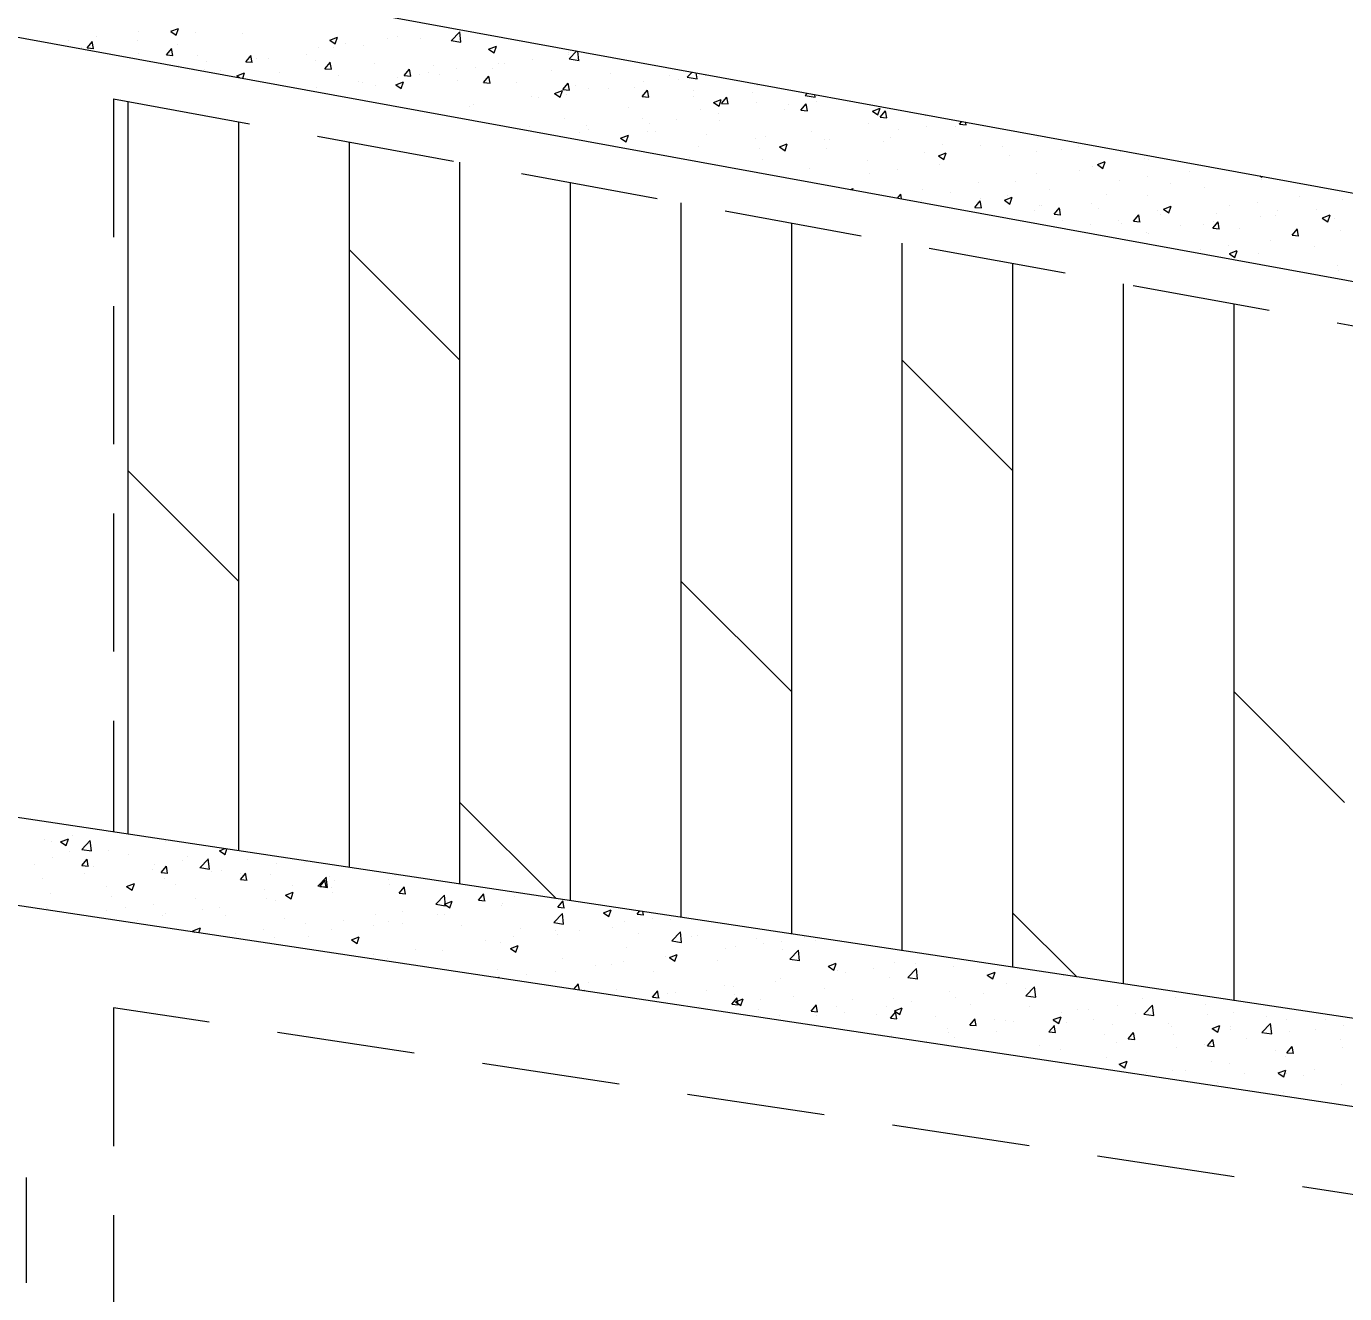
# Model space of a CAD drawing. Header units: millimetres. Extents: x 115500 to 206800, y -6300 to 53700.
# Drawn here: x 151150 to 154178, y 41797 to 44709 of the extents above; entities that cross this region are included whole.
import ezdxf

# ---------------------------------------------------------------- set-up
doc = ezdxf.new("R2010")
doc.units = ezdxf.units.MM
doc.linetypes.add('HIDDEN2', pattern=[4.7625, 3.175, -1.5875])
doc.linetypes.add('PD_5F_Col$0$HIDDEN2', pattern=[4.7625, 3.175, -1.5875])
doc.layers.get('Defpoints').update_dxf_attribs({"color": 151, "lineweight": 9})
for name, color, linetype, lineweight in [('HT_Dim Grid$0$NDC_S_DIM', 1, 'Continuous', 15), ('NDC_S_BEAM', 3, 'HIDDEN2', 20), ('NDC_S_HATCH MATERIAL', 8, 'Continuous', 13), ('NDC_S_SLAB', 2, 'Continuous', 20), ('PD_5F_Col$0$NDC_S_HIDDEN', 8, 'PD_5F_Col$0$HIDDEN2', 13)]:
    doc.layers.add(name, color=color, linetype=linetype, lineweight=lineweight)
doc.styles.add('HT_Dim Grid$0$NDC_DIM', font='', dxfattribs={"width": 0.75})
doc.styles.get('HT_Dim Grid$0$NDC_DIM').set_extended_font_data('Dotum')
doc.dimstyles.new('HT_Dim Grid$0$NDC_dim_150', dxfattribs={"dimscale": 150, "dimtxt": 2.5, "dimasz": 1.5, "dimexe": 1.5, "dimexo": 2.5, "dimgap": 1, "dimtad": 1, "dimdec": 0, "dimzin": 0, "dimdsep": 46, "dimtxsty": 'HT_Dim Grid$0$NDC_DIM', "dimblk": 'HT_Dim Grid$0$DIMMARK', "dimcen": 0.09, "dimdle": 1.2, "dimclrd": 1, "dimclre": 1, "dimclrt": 3, "dimadec": 0, "dimazin": 0, "dimtfac": 1, "dimtdec": 0, "dimtix": 1, "dimtofl": 0, "dimtmove": 0, "dimatfit": 3, "dimfxl": 8, "dimfxlon": 1, "dimtolj": 1, "dimtzin": 0, "dimarcsym": 0})

# ---------------------------------------------------------------- blocks, each defined once
blk = doc.blocks.new('HT_Dim Grid$0$DIMMARK')
at = {"layer": 'HT_Dim Grid$0$NDC_S_DIM', "color": 1}
blk.add_line((-1.5, 0), (1, 0), dxfattribs=at)
at = {"layer": 'HT_Dim Grid$0$NDC_S_DIM', "color": 2, "const_width": 0.1}
blk.add_lwpolyline([(-0.424, -0.424), (0.424, 0.424)], dxfattribs=at)
blk = doc.blocks.new('*D52')
at = {"layer": 'Defpoints', "color": 0, "ltscale": 200, "transparency": 16777216}
for p in [(191600, 51300), (130700, 38500), (191600, 38500)]:
    blk.add_point(p, dxfattribs=at)
at = {"layer": 'HT_Dim Grid$0$NDC_S_DIM', "color": 1, "lineweight": -2, "ltscale": 200, "transparency": 16777216}
for p, q in [((130700, 50100), (130700, 51525)), ((191600, 50100), (191600, 51525)), ((130925, 51300), (191375, 51300))]:
    blk.add_line(p, q, dxfattribs=at)
at = {"layer": 'HT_Dim Grid$0$NDC_S_DIM', "color": 1, "lineweight": -2, "ltscale": 200, "transparency": 16777216, "xscale": 225, "yscale": 225, "zscale": 225, "rotation": 180}
blk.add_blockref('HT_Dim Grid$0$DIMMARK', (130700, 51300), dxfattribs=at)
at = {"layer": 'HT_Dim Grid$0$NDC_S_DIM', "color": 1, "lineweight": -2, "ltscale": 200, "transparency": 16777216, "xscale": 225, "yscale": 225, "zscale": 225}
blk.add_blockref('HT_Dim Grid$0$DIMMARK', (191600, 51300), dxfattribs=at)
at = {"layer": 'HT_Dim Grid$0$NDC_S_DIM', "color": 3, "ltscale": 200, "transparency": 16777216, "insert": (161150, 51637.8), "char_height": 375, "attachment_point": 5, "style": 'HT_Dim Grid$0$NDC_DIM'}
blk.add_mtext('\\A1;60900', dxfattribs=at)
blk = doc.blocks.new('*D55')
at = {"layer": 'Defpoints', "color": 0, "ltscale": 200, "transparency": 16777216}
for p in [(161150, 50100), (150750, 38500), (161150, 38500)]:
    blk.add_point(p, dxfattribs=at)
at = {"layer": 'HT_Dim Grid$0$NDC_S_DIM', "color": 1, "lineweight": -2, "ltscale": 200, "transparency": 16777216}
for p, q in [((150750, 48900), (150750, 50325)), ((161150, 48900), (161150, 50325)), ((150975, 50100), (160925, 50100))]:
    blk.add_line(p, q, dxfattribs=at)
at = {"layer": 'HT_Dim Grid$0$NDC_S_DIM', "color": 1, "lineweight": -2, "ltscale": 200, "transparency": 16777216, "xscale": 225, "yscale": 225, "zscale": 225, "rotation": 180}
blk.add_blockref('HT_Dim Grid$0$DIMMARK', (150750, 50100), dxfattribs=at)
at = {"layer": 'HT_Dim Grid$0$NDC_S_DIM', "color": 1, "lineweight": -2, "ltscale": 200, "transparency": 16777216, "xscale": 225, "yscale": 225, "zscale": 225}
blk.add_blockref('HT_Dim Grid$0$DIMMARK', (161150, 50100), dxfattribs=at)
at = {"layer": 'HT_Dim Grid$0$NDC_S_DIM', "color": 3, "ltscale": 200, "transparency": 16777216, "insert": (155950, 50437.8), "char_height": 375, "attachment_point": 5, "style": 'HT_Dim Grid$0$NDC_DIM'}
blk.add_mtext('\\A1;10400', dxfattribs=at)

msp = doc.modelspace()

# ---------------------------------------------------------------- linework, layer by layer
at = {"layer": 'NDC_S_BEAM', "ltscale": 100}
for p, q in [((151350, 44542.6), (151350, 42858.4)), ((151350, 44542.6), (156750, 43554.2)), ((151350, 42453.9), (151350, 41550)), ((156750, 41640.5), (151350, 42453.9))]:
    msp.add_line(p, q, dxfattribs=at)
at = {"layer": 'NDC_S_HATCH MATERIAL', "linetype": 'Continuous', "ltscale": 100}
for p, q in [((151406.7, 44698), (151406.7, 44698)), ((151481.7, 44697.7), (151499.5, 44704.5)), ((151481.7, 44697.6), (151494.3, 44689.1)), ((151494.3, 44689.1), (151499.5, 44704.5)), ((151537.8, 44695.8), (151537.8, 44695.8)), ((152125.7, 44676.2), (152145.5, 44696.8)), ((152148.3, 44672.7), (152145.4, 44696.8)), ((151246.9, 44677), (151246.9, 44677)), ((151289.4, 44659.7), (151301.6, 44674.3)), ((151304.2, 44658.3), (151301.3, 44674.2)), ((151310.5, 44685.4), (151310.5, 44685.4)), ((151405.8, 44676.8), (151405.8, 44676.8)), ((151497.5, 44666.3), (151497.5, 44666.3)), ((151645.7, 44691.7), (151645.7, 44691.7)), ((151846.7, 44677.3), (151859.3, 44668.8)), ((151846.8, 44677.4), (151864.5, 44684.2)), ((151859.3, 44668.8), (151864.5, 44684.1)), ((151884.1, 44669.5), (151884.1, 44669.5)), ((151925.3, 44664.4), (151925.3, 44664.4)), ((151980.3, 44682.2), (151980.3, 44682.2)), ((152002.8, 44686.8), (152002.8, 44686.8)), ((152055.7, 44682.3), (152055.7, 44682.3)), ((152125.7, 44676.3), (152148.3, 44672.8)), ((152211.8, 44657), (152229.6, 44663.9)), ((152224.4, 44648.4), (152229.5, 44663.8)), ((151277.5, 44660.5), (151277.5, 44660.5)), ((151289.4, 44659.7), (151304.6, 44658.4)), ((151407.7, 44647.6), (151407.7, 44647.6)), ((151471.6, 44643.8), (151483.8, 44658.4)), ((151471.6, 44643.8), (151486.7, 44642.4)), ((151486.4, 44642.4), (151483.5, 44658.3)), ((151543.2, 44641.9), (151543.2, 44641.9)), ((151653.8, 44627.8), (151666, 44642.4)), ((151660.1, 44640), (151660.1, 44640)), ((151668.6, 44626.4), (151665.7, 44642.4)), ((151678.8, 44636.1), (151678.8, 44636.1)), ((151706.5, 44635.9), (151706.5, 44635.9)), ((151793.4, 44645.4), (151793.4, 44645.4)), ((151820.5, 44661.1), (151820.5, 44661.1)), ((151854.7, 44661.4), (151854.7, 44661.4)), ((152211.7, 44656.9), (152224.4, 44648.4)), ((152312.8, 44633.1), (152312.8, 44633.1)), ((152394.1, 44645.2), (152394.1, 44645.2)), ((152396.1, 44648.8), (152396.1, 44648.8)), ((152396.8, 44634.2), (152414.6, 44652.7)), ((152396.8, 44634.3), (152419.4, 44630.8)), ((152419.3, 44630.7), (152416.8, 44652.3)), ((151500.3, 44619), (151500.3, 44619)), ((151534.7, 44611.3), (151534.7, 44611.3)), ((151558.4, 44610.5), (151558.4, 44610.5)), ((151563.9, 44627.3), (151563.9, 44627.3)), ((151596.8, 44607.7), (151596.8, 44607.7)), ((151633.3, 44595.5), (151651.1, 44602.3)), ((151647, 44589.9), (151651.1, 44602.2)), ((151653.8, 44627.8), (151668.9, 44626.5)), ((151665.1, 44629.1), (151665.1, 44629.1)), ((151732.4, 44602), (151732.4, 44602)), ((151814.4, 44630.4), (151814.4, 44630.4)), ((151835.9, 44611.9), (151848.2, 44626.5)), ((151835.9, 44611.9), (151851.1, 44610.6)), ((151850.8, 44610.5), (151847.9, 44626.4)), ((151950, 44624.7), (151950, 44624.7)), ((152018.1, 44596), (152030.4, 44610.6)), ((152033, 44594.6), (152030, 44610.5)), ((152073.9, 44603.1), (152073.9, 44603.1)), ((152085.6, 44618.9), (152085.6, 44618.9)), ((152137.5, 44611.5), (152137.5, 44611.5)), ((152180.9, 44614), (152180.9, 44614)), ((152221.2, 44613.2), (152221.2, 44613.2)), ((152233.7, 44624.1), (152233.7, 44624.1)), ((152247.9, 44623.3), (152247.9, 44623.3)), ((152356.8, 44607.5), (152356.8, 44607.5)), ((152667.9, 44592.1), (152679.5, 44604.2)), ((152690.4, 44588.6), (152688.8, 44602.5)), ((151633.3, 44595.4), (151639.3, 44591.3)), ((151868, 44596.3), (151868, 44596.3)), ((151913.5, 44582), (151913.5, 44582)), ((151922.2, 44579.9), (151922.2, 44579.9)), ((151951.7, 44572.5), (151951.7, 44572.5)), ((151998.3, 44575), (152011, 44566.5)), ((151998.4, 44575.1), (152016.2, 44581.9)), ((152003.6, 44590.6), (152003.6, 44590.6)), ((152011, 44566.5), (152016.1, 44581.8)), ((152018.1, 44596), (152033.3, 44594.6)), ((152052.6, 44597.8), (152052.6, 44597.8)), ((152099.8, 44597.9), (152099.8, 44597.9)), ((152139.2, 44584.8), (152139.2, 44584.8)), ((152200.3, 44580), (152212.6, 44594.6)), ((152200.3, 44580), (152215.5, 44578.7)), ((152215.2, 44578.6), (152212.2, 44594.6)), ((152274.8, 44579.1), (152274.8, 44579.1)), ((152382.5, 44564.1), (152394.7, 44578.7)), ((152397.3, 44562.7), (152394.4, 44578.6)), ((152410.3, 44573.4), (152410.3, 44573.4)), ((152492.4, 44601.8), (152492.4, 44601.8)), ((152568.5, 44582.7), (152568.5, 44582.7)), ((152628, 44596), (152628, 44596)), ((152647.5, 44587.2), (152647.5, 44587.2)), ((152667.8, 44592.2), (152690.4, 44588.7)), ((152711, 44595.6), (152711, 44595.6)), ((152830, 44573.5), (152830, 44573.5)), ((151817.3, 44569.3), (151817.3, 44569.3)), ((152309.8, 44548.5), (152309.8, 44548.5)), ((152327.3, 44545.1), (152327.3, 44545.1)), ((152363.4, 44554.8), (152381.2, 44561.6)), ((152363.4, 44554.7), (152376, 44546.2)), ((152376, 44546.2), (152381.1, 44561.5)), ((152382.5, 44564.1), (152397.7, 44562.8)), ((152390.8, 44553.4), (152390.8, 44553.4)), ((152440.2, 44566.4), (152440.2, 44566.4)), ((152487, 44566.1), (152487, 44566.1)), ((152545.9, 44567.6), (152545.9, 44567.6)), ((152564.7, 44548.1), (152576.9, 44562.7)), ((152564.7, 44548.1), (152579.9, 44546.8)), ((152579.5, 44546.8), (152576.6, 44562.7)), ((152681.5, 44561.9), (152681.5, 44561.9)), ((152681.8, 44548.1), (152681.8, 44548.1)), ((152746.9, 44532.2), (152759.1, 44546.8)), ((152761.7, 44530.8), (152758.8, 44546.7)), ((152817.1, 44556.2), (152817.1, 44556.2)), ((152938.9, 44550.2), (152961.5, 44546.7)), ((152939, 44550.1), (152944.4, 44555.7)), ((152952.7, 44550.5), (152952.7, 44550.5)), ((152956, 44551.3), (152956, 44551.3)), ((152961.5, 44546.6), (152960.8, 44552.7)), ((151384, 42853.2), (151384, 44536.4)), ((152166.8, 44523.9), (152166.8, 44523.9)), ((152177.8, 44529.5), (152177.8, 44529.5)), ((152533.7, 44522.6), (152533.7, 44522.6)), ((152697.3, 44517.2), (152697.3, 44517.2)), ((152728.4, 44534.4), (152746.2, 44541.3)), ((152728.4, 44534.3), (152741, 44525.8)), ((152741, 44525.8), (152746.2, 44541.2)), ((152746.9, 44532.2), (152762, 44530.9)), ((152827.7, 44535), (152827.7, 44535)), ((152890.8, 44517.7), (152890.8, 44517.7)), ((152900.8, 44529.2), (152900.8, 44529.2)), ((152929, 44516.3), (152941.3, 44530.9)), ((152929, 44516.3), (152944.2, 44514.9)), ((152943.9, 44514.9), (152941, 44530.8)), ((152964.4, 44537.6), (152964.4, 44537.6)), ((153093.4, 44514), (153106.1, 44505.5)), ((153093.5, 44514.1), (153111.2, 44520.9)), ((153106.1, 44505.5), (153111.2, 44520.8)), ((153111.2, 44500.3), (153123.5, 44514.9)), ((153126.1, 44498.9), (153123.1, 44514.9)), ((151638, 42815), (151638, 44489.9)), ((152385.6, 44497.2), (152385.6, 44497.2)), ((152437.1, 44481.9), (152437.1, 44481.9)), ((152565.4, 44498.1), (152565.4, 44498.1)), ((152580.6, 44487), (152580.6, 44487)), ((152644.2, 44495.4), (152644.2, 44495.4)), ((152740.4, 44508.1), (152740.4, 44508.1)), ((152742.7, 44492.3), (152742.7, 44492.3)), ((153084.8, 44485.8), (153084.8, 44485.8)), ((153111.2, 44500.3), (153126.4, 44499)), ((153215.3, 44503.7), (153215.3, 44503.7)), ((153293.4, 44484.4), (153298.8, 44490.9)), ((153293.4, 44484.4), (153308.6, 44483.1)), ((153308.3, 44483), (153307.1, 44489.4)), ((152306.3, 44478.4), (152306.3, 44478.4)), ((152420.2, 44465.9), (152420.2, 44465.9)), ((152441.8, 44472.6), (152441.8, 44472.6)), ((152515, 44452.5), (152532.8, 44459.3)), ((152515, 44452.4), (152527.6, 44443.9)), ((152527.6, 44443.9), (152532.8, 44459.2)), ((152577.4, 44466.9), (152577.4, 44466.9)), ((152594.6, 44466.9), (152594.6, 44466.9)), ((152713, 44461.2), (152713, 44461.2)), ((152848.6, 44455.5), (152848.6, 44455.5)), ((152952.9, 44466.7), (152952.9, 44466.7)), ((153135.9, 44454.3), (153135.9, 44454.3)), ((153154.2, 44471.2), (153154.2, 44471.2)), ((153217.8, 44479.5), (153217.8, 44479.5)), ((153284.1, 44479.7), (153284.1, 44479.7)), ((153472.4, 44454.4), (153472.4, 44454.4)), ((151892, 42776.7), (151892, 44443.4)), ((152694.2, 44432.6), (152694.2, 44432.6)), ((152824.6, 44450.5), (152824.6, 44450.5)), ((152834, 44429), (152834, 44429)), ((152880, 44432.2), (152897.8, 44439)), ((152880, 44432.1), (152892.6, 44423.5)), ((152892.6, 44423.5), (152897.8, 44438.9)), ((152897.6, 44437.4), (152897.6, 44437.4)), ((152984.2, 44449.7), (152984.2, 44449.7)), ((152987.8, 44428.8), (152987.8, 44428.8)), ((152993.8, 44450.1), (152993.8, 44450.1)), ((153119.8, 44444), (153119.8, 44444)), ((153255.4, 44438.3), (153255.4, 44438.3)), ((153340.5, 44435.4), (153340.5, 44435.4)), ((153391, 44432.5), (153391, 44432.5)), ((153471.2, 44421.5), (153471.2, 44421.5)), ((153526.6, 44426.8), (153526.6, 44426.8)), ((153567.4, 44434.2), (153567.4, 44434.2)), ((153662.2, 44421.1), (153662.2, 44421.1)), ((152146, 42738.5), (152146, 44396.9)), ((152673.6, 44407.9), (152673.6, 44407.9)), ((152839.7, 44403.4), (152839.7, 44403.4)), ((153081.8, 44401.2), (153081.8, 44401.2)), ((153212.2, 44419.1), (153212.2, 44419.1)), ((153245, 44411.7), (153257.7, 44403.2)), ((153245.1, 44411.8), (153262.9, 44418.6)), ((153247.2, 44392), (153247.2, 44392)), ((153257.7, 44403.2), (153262.8, 44418.6)), ((153407.6, 44413.1), (153407.6, 44413.1)), ((153610.1, 44391.5), (153627.9, 44398.3)), ((153610.1, 44391.4), (153622.7, 44382.9)), ((153622.7, 44382.9), (153627.8, 44398.2)), ((153718, 44404.4), (153718, 44404.4)), ((153728, 44404), (153728, 44404)), ((152949.8, 44382.2), (152949.8, 44382.2)), ((153087.4, 44371), (153087.4, 44371)), ((153151, 44379.4), (153151, 44379.4)), ((153469.3, 44369.9), (153469.3, 44369.9)), ((153569.8, 44379), (153569.8, 44379)), ((153599.7, 44387.8), (153599.7, 44387.8)), ((153724.6, 44363.5), (153724.6, 44363.5)), ((153820.7, 44376.2), (153820.7, 44376.2)), ((153927, 44374.1), (153927, 44374.1)), ((153983.1, 44365.6), (153987.7, 44362.5)), ((153987.7, 44362.5), (153988.4, 44364.6)), ((152400, 42700.2), (152400, 44350.4)), ((153043.2, 44334.3), (153049.4, 44336.7)), ((153048.3, 44333.4), (153049.4, 44336.6)), ((153209.1, 44334.6), (153209.1, 44334.6)), ((153337.4, 44350.8), (153337.4, 44350.8)), ((153421.7, 44353.6), (153421.7, 44353.6)), ((153500.6, 44334), (153500.6, 44334)), ((153661, 44355.1), (153661, 44355.1)), ((153778.8, 44348.6), (153778.8, 44348.6)), ((153856.8, 44338.5), (153856.8, 44338.5)), ((153987.3, 44356.4), (153987.3, 44356.4)), ((152654, 42662), (152654, 44303.9)), ((153150.9, 44314.6), (153158.7, 44323.9)), ((153160.4, 44312.9), (153158.4, 44323.8)), ((153205.9, 44308.5), (153205.9, 44308.5)), ((153273.6, 44328.1), (153273.6, 44328.1)), ((153328.7, 44293.3), (153340.9, 44307.9)), ((153343.5, 44291.9), (153340.6, 44307.9)), ((153340.8, 44313), (153340.8, 44313)), ((153341.5, 44302.8), (153341.5, 44302.8)), ((153396.6, 44309.5), (153409.3, 44300.9)), ((153396.7, 44309.6), (153414.5, 44316.4)), ((153404.4, 44321.3), (153404.4, 44321.3)), ((153409.3, 44300.9), (153414.4, 44316.3)), ((153596.6, 44303.2), (153596.6, 44303.2)), ((153630.7, 44323.2), (153630.7, 44323.2)), ((153724.9, 44319.5), (153724.9, 44319.5)), ((153977.9, 44305.5), (153977.9, 44305.5)), ((154074.1, 44318.1), (154074.1, 44318.1)), ((154172.1, 44310.6), (154172.1, 44310.6)), ((153328.7, 44293.3), (153343.8, 44292)), ((153466.2, 44285.3), (153466.2, 44285.3)), ((153477.1, 44297), (153477.1, 44297)), ((153482.6, 44297.8), (153482.6, 44297.8)), ((153510.8, 44277.4), (153523.1, 44292)), ((153510.8, 44277.4), (153526, 44276.1)), ((153525.7, 44276), (153522.8, 44291.9)), ((153612.7, 44291.3), (153612.7, 44291.3)), ((153693, 44261.5), (153705.3, 44276.1)), ((153707.9, 44260.1), (153704.9, 44276)), ((153748.3, 44285.6), (153748.3, 44285.6)), ((153753.9, 44276), (153753.9, 44276)), ((153761.7, 44289.2), (153779.5, 44296)), ((153761.7, 44289.1), (153774.3, 44280.6)), ((153774.3, 44280.6), (153779.5, 44295.9)), ((153883.9, 44279.8), (153883.9, 44279.8)), ((153914.3, 44297.1), (153914.3, 44297.1)), ((153984.2, 44271.8), (153984.2, 44271.8)), ((154019.5, 44274.1), (154019.5, 44274.1)), ((154024, 44285.2), (154024, 44285.2)), ((154112.5, 44288.1), (154112.5, 44288.1)), ((154126.8, 44268.9), (154144.5, 44275.7)), ((154139.3, 44260.3), (154144.5, 44275.6)), ((152908, 42623.7), (152908, 44257.4)), ((153530.7, 44262.9), (153530.7, 44262.9)), ((153594.1, 44254.9), (153594.1, 44254.9)), ((153657.7, 44263.3), (153657.7, 44263.3)), ((153666.3, 44257.2), (153666.3, 44257.2)), ((153693, 44261.5), (153708.2, 44260.1)), ((153801.8, 44251.4), (153801.8, 44251.4)), ((153853.8, 44253.9), (153853.8, 44253.9)), ((153875.2, 44245.5), (153887.5, 44260.1)), ((153875.2, 44245.5), (153890.4, 44244.2)), ((153875.8, 44259.7), (153875.8, 44259.7)), ((153890.1, 44244.1), (153887.1, 44260)), ((153937.4, 44245.7), (153937.4, 44245.7)), ((154057.4, 44229.6), (154069.6, 44244.2)), ((154072.2, 44228.2), (154069.3, 44244.1)), ((154073, 44240), (154073, 44240)), ((154126.7, 44268.8), (154139.3, 44260.3)), ((154155.1, 44268.4), (154155.1, 44268.4)), ((154167.7, 44239.1), (154167.7, 44239.1)), ((153162, 42585.4), (153162, 44210.9)), ((153721.8, 44234.9), (153721.8, 44234.9)), ((153727.7, 44234.3), (153727.7, 44234.3)), ((154007.3, 44217.9), (154007.3, 44217.9)), ((154057.4, 44229.6), (154072.6, 44228.2)), ((152145.9, 43941.9), (151891.9, 44195.9)), ((153847.5, 44196.9), (153847.5, 44196.9)), ((153911.1, 44205.3), (153911.1, 44205.3)), ((153913.3, 44186.9), (153931.1, 44193.8)), ((153913.3, 44186.8), (153925.9, 44178.3)), ((153925.9, 44178.3), (153931.1, 44193.7)), ((153981.1, 44187.3), (153981.1, 44187.3)), ((154109.4, 44203.5), (154109.4, 44203.5)), ((153416, 42547.2), (153416, 44164.4)), ((154161.6, 44159), (154161.6, 44159)), ((153670, 42508.9), (153670, 44117.9)), ((154164.5, 44147.3), (154164.5, 44147.3)), ((153924, 42470.7), (153924, 44071.5)), ((153415.9, 43687.9), (153161.9, 43941.9)), ((151637.9, 43433.9), (151383.9, 43687.9)), ((152907.9, 43179.9), (152653.9, 43433.9)), ((154177.9, 42925.9), (153923.9, 43179.9)), ((152366.6, 42705.2), (152145.9, 42925.9)), ((151254.9, 42850.4), (151254.9, 42850.4)), ((151191.3, 42842), (151191.3, 42842)), ((151207.3, 42837.2), (151207.3, 42837.2)), ((151228.7, 42835.5), (151246.5, 42842.3)), ((151228.7, 42835.4), (151241.3, 42826.9)), ((151241.3, 42826.9), (151246.5, 42842.2)), ((151277.1, 42818.1), (151296.9, 42838.7)), ((151277.1, 42818.2), (151299.7, 42814.7)), ((151299.7, 42814.6), (151296.9, 42838.7)), ((151337.9, 42816.6), (151337.9, 42816.6)), ((151469.8, 42835.6), (151469.8, 42835.6)), ((151593.8, 42815.2), (151605.9, 42819.8)), ((151606.4, 42806.5), (151610.6, 42819.1)), ((151209.6, 42800.3), (151209.6, 42800.3)), ((151250.1, 42812.3), (151250.1, 42812.3)), ((151277.4, 42781), (151289.7, 42795.6)), ((151292.3, 42779.6), (151289.4, 42795.6)), ((151385.6, 42806.6), (151385.6, 42806.6)), ((151508.3, 42792.3), (151508.3, 42792.3)), ((151521.2, 42800.9), (151521.2, 42800.9)), ((151548.2, 42776.1), (151568, 42796.7)), ((151570.7, 42772.5), (151567.9, 42796.7)), ((151593.7, 42815.1), (151606.4, 42806.5)), ((151604.5, 42805), (151604.5, 42805)), ((151656.8, 42795.2), (151656.8, 42795.2)), ((151725.4, 42785.2), (151725.4, 42785.2)), ((151789.3, 42787.3), (151789.3, 42787.3)), ((151792.4, 42789.4), (151792.4, 42789.4)), ((151168, 42784), (151168, 42784)), ((151277.4, 42781), (151292.6, 42779.7)), ((151284.3, 42762.9), (151284.3, 42762.9)), ((151303.6, 42778.2), (151303.6, 42778.2)), ((151439.2, 42772.5), (151439.2, 42772.5)), ((151444.7, 42784), (151444.7, 42784)), ((151459.6, 42765.1), (151471.9, 42779.7)), ((151459.6, 42765.1), (151474.8, 42763.8)), ((151474.5, 42763.7), (151471.5, 42779.6)), ((151548.2, 42776.2), (151570.8, 42772.7)), ((151574.8, 42766.8), (151574.8, 42766.8)), ((151597.1, 42768.9), (151597.1, 42768.9)), ((151641.2, 42761.9), (151641.2, 42761.9)), ((151641.8, 42749.2), (151654.1, 42763.7)), ((151656.7, 42747.8), (151653.7, 42763.7)), ((151710.4, 42761), (151710.4, 42761)), ((151846, 42755.3), (151846, 42755.3)), ((151998.3, 42757), (151998.3, 42757)), ((151188.1, 42750.2), (151188.1, 42750.2)), ((151334.8, 42732), (151334.8, 42732)), ((151380.3, 42733.2), (151398.1, 42740.1)), ((151380.3, 42733.1), (151392.9, 42724.6)), ((151392.9, 42724.6), (151398.1, 42740)), ((151466.7, 42751), (151466.7, 42751)), ((151493, 42736.5), (151493, 42736.5)), ((151641.8, 42749.1), (151657, 42747.8)), ((151698.1, 42725.9), (151698.1, 42725.9)), ((151761.7, 42734.3), (151761.7, 42734.3)), ((151819.2, 42734.1), (151841.8, 42730.6)), ((151819.3, 42734), (151839.1, 42754.6)), ((151824, 42733.2), (151836.2, 42747.8)), ((151824, 42733.2), (151839.2, 42731.9)), ((151838.9, 42731.8), (151835.9, 42747.7)), ((151841.8, 42730.5), (151839, 42754.6)), ((151850.2, 42731.5), (151850.2, 42731.5)), ((151857.9, 42747), (151857.9, 42747)), ((151981.6, 42749.6), (151981.6, 42749.6)), ((151984.7, 42737.6), (151984.7, 42737.6)), ((152006.2, 42717.3), (152018.4, 42731.9)), ((152021, 42715.9), (152018.1, 42731.8)), ((151206.5, 42715.7), (151206.5, 42715.7)), ((151344.9, 42711), (151344.9, 42711)), ((151537.7, 42704.8), (151537.7, 42704.8)), ((151702, 42706.1), (151702, 42706.1)), ((151722.3, 42700.6), (151722.3, 42700.6)), ((151745.3, 42712.8), (151758, 42704.3)), ((151745.4, 42712.9), (151763.2, 42719.7)), ((151758, 42704.3), (151763.1, 42719.6)), ((151854.3, 42719.7), (151854.3, 42719.7)), ((152006.2, 42717.3), (152021.4, 42715.9)), ((152090.4, 42692), (152110.2, 42712.6)), ((152112.9, 42688.5), (152110.1, 42712.6)), ((152110.4, 42692.5), (152128.2, 42699.4)), ((152123, 42683.9), (152128.2, 42699.3)), ((152188.4, 42701.3), (152200.6, 42715.9)), ((152188.4, 42701.3), (152203.6, 42700)), ((152203.2, 42699.9), (152200.3, 42715.9)), ((152271.7, 42710.1), (152271.7, 42710.1)), ((152370.6, 42685.4), (152382.8, 42700)), ((152385.4, 42684), (152382.5, 42699.9)), ((151196.8, 42685.6), (151196.8, 42685.6)), ((151199.5, 42683.2), (151199.5, 42683.2)), ((151335.1, 42677.5), (151335.1, 42677.5)), ((151377.9, 42683.8), (151377.9, 42683.8)), ((151441.5, 42692.2), (151441.5, 42692.2)), ((151463.6, 42666.5), (151463.6, 42666.5)), ((151470.7, 42671.8), (151470.7, 42671.8)), ((151553.9, 42680.7), (151553.9, 42680.7)), ((151594, 42684.4), (151594, 42684.4)), ((151606.3, 42666), (151606.3, 42666)), ((151951.5, 42667.9), (151951.5, 42667.9)), ((152015, 42676.3), (152015, 42676.3)), ((152090.3, 42692.1), (152112.9, 42688.6)), ((152095.3, 42668.1), (152095.3, 42668.1)), ((152109.9, 42669.3), (152109.9, 42669.3)), ((152110.4, 42692.5), (152123, 42683.9)), ((152111.2, 42689), (152111.2, 42689)), ((152241.8, 42688.3), (152241.8, 42688.3)), ((152243.4, 42693.5), (152243.4, 42693.5)), ((152361.5, 42649.9), (152381.2, 42670.6)), ((152370.6, 42685.4), (152385.7, 42684.1)), ((152384, 42646.4), (152381.2, 42670.5)), ((152475.4, 42672.2), (152493.2, 42679)), ((152475.4, 42672.1), (152488, 42663.6)), ((152488, 42663.6), (152493.2, 42678.9)), ((152552.7, 42669.5), (152558.5, 42676.3)), ((152552.7, 42669.5), (152567.9, 42668.1)), ((152567.6, 42668.1), (152566.3, 42675.2)), ((153562.8, 42525.1), (153415.9, 42671.9)), ((151405.8, 42655.3), (151405.8, 42655.3)), ((151532, 42631), (151549.7, 42637.8)), ((151546, 42626.6), (151549.7, 42637.7)), ((151694.8, 42634.1), (151694.8, 42634.1)), ((151741.9, 42660.3), (151741.9, 42660.3)), ((151791, 42646.8), (151791, 42646.8)), ((151851.2, 42635.1), (151851.2, 42635.1)), ((151877.5, 42654.6), (151877.5, 42654.6)), ((151947.2, 42642.7), (151947.2, 42642.7)), ((151981.6, 42653), (151981.6, 42653)), ((152013.1, 42648.9), (152013.1, 42648.9)), ((152148.7, 42643.1), (152148.7, 42643.1)), ((152284.2, 42637.4), (152284.2, 42637.4)), ((152361.4, 42650), (152384, 42646.5)), ((152497.4, 42637.9), (152497.4, 42637.9)), ((152525, 42652.1), (152525, 42652.1)), ((152588.6, 42660.4), (152588.6, 42660.4)), ((152629.3, 42656.9), (152629.3, 42656.9)), ((151531.9, 42630.9), (151536, 42628.1)), ((151631.3, 42625.8), (151631.3, 42625.8)), ((151719.2, 42616.1), (151719.2, 42616.1)), ((151799, 42617.2), (151799, 42617.2)), ((151897, 42610.6), (151914.8, 42617.4)), ((151897, 42610.5), (151909.6, 42602)), ((151909.6, 42602), (151914.7, 42617.4)), ((152204.8, 42609.9), (152204.8, 42609.9)), ((152238.7, 42603.8), (152238.7, 42603.8)), ((152268.4, 42618.3), (152268.4, 42618.3)), ((152364.6, 42630.9), (152364.6, 42630.9)), ((152369.1, 42621.6), (152369.1, 42621.6)), ((152419.8, 42631.7), (152419.8, 42631.7)), ((152555.4, 42625.9), (152555.4, 42625.9)), ((152632.5, 42607.9), (152652.3, 42628.5)), ((152632.5, 42608), (152655.1, 42604.5)), ((152655.1, 42604.4), (152652.3, 42628.5)), ((152677.3, 42618.2), (152677.3, 42618.2)), ((152691, 42620.2), (152691, 42620.2)), ((152826.6, 42614.5), (152826.6, 42614.5)), ((152885, 42606.5), (152885, 42606.5)), ((152938.2, 42615.1), (152938.2, 42615.1)), ((152962.2, 42608.8), (152962.2, 42608.8)), ((151948.2, 42576.1), (151948.2, 42576.1)), ((152044.4, 42588.8), (152044.4, 42588.8)), ((152106.8, 42584.7), (152106.8, 42584.7)), ((152262, 42590.3), (152279.8, 42597.1)), ((152262, 42590.2), (152274.6, 42581.7)), ((152274.6, 42581.7), (152279.8, 42597)), ((152529.2, 42592.8), (152529.2, 42592.8)), ((152627.1, 42569.9), (152644.8, 42576.8)), ((152639.6, 42561.3), (152644.8, 42576.7)), ((152756.7, 42590.3), (152756.7, 42590.3)), ((152778.4, 42594), (152778.4, 42594)), ((152842, 42602.4), (152842, 42602.4)), ((152886.3, 42587.9), (152886.3, 42587.9)), ((152903.6, 42565.8), (152923.4, 42586.5)), ((152926.1, 42562.3), (152923.3, 42586.5)), ((151978.5, 42568.5), (151978.5, 42568.5)), ((152381.1, 42567.4), (152381.1, 42567.4)), ((152458.2, 42551.9), (152458.2, 42551.9)), ((152494.3, 42553.3), (152494.3, 42553.3)), ((152521.8, 42560.2), (152521.8, 42560.2)), ((152618, 42572.9), (152618, 42572.9)), ((152626.3, 42572.4), (152626.3, 42572.4)), ((152627, 42569.8), (152639.6, 42561.3)), ((152738.2, 42562.5), (152738.2, 42562.5)), ((152903.6, 42566), (152926.2, 42562.5)), ((152992, 42549.5), (153004.7, 42541)), ((152992.1, 42549.6), (153009.9, 42556.4)), ((153004.7, 42541), (153009.8, 42556.3)), ((153095.4, 42544.4), (153095.4, 42544.4)), ((153144.2, 42558.9), (153144.2, 42558.9)), ((153174.7, 42523.8), (153194.5, 42544.4)), ((153191.6, 42557), (153191.6, 42557)), ((153197.2, 42520.3), (153194.4, 42544.4)), ((153279.6, 42549.9), (153279.6, 42549.9)), ((152232.9, 42542), (152232.9, 42542)), ((152234.2, 42522.9), (152235.9, 42524.9)), ((152235.9, 42522.7), (152235.5, 42524.8)), ((152297.8, 42530.8), (152297.8, 42530.8)), ((152366, 42537.1), (152366, 42537.1)), ((152590.1, 42537), (152590.1, 42537)), ((152871.4, 42514.9), (152871.4, 42514.9)), ((152881.9, 42522), (152881.9, 42522)), ((153013.8, 42541), (153013.8, 42541)), ((153031.8, 42536), (153031.8, 42536)), ((153131.5, 42524.4), (153131.5, 42524.4)), ((153174.6, 42523.9), (153197.2, 42520.4)), ((153357.1, 42529.3), (153374.9, 42536.1)), ((153357.1, 42529.2), (153369.7, 42520.6)), ((153369.7, 42520.6), (153374.9, 42536)), ((153531.8, 42527.5), (153531.8, 42527.5)), ((152407.8, 42496.8), (152418, 42508.9)), ((152420.3, 42494.9), (152417.7, 42508.9)), ((152428.4, 42493.7), (152431.4, 42494.8)), ((152430.9, 42493.3), (152431.4, 42494.7)), ((152441.9, 42511.6), (152441.9, 42511.6)), ((152506, 42496.2), (152506, 42496.2)), ((152588, 42478.4), (152600.2, 42493)), ((152602.8, 42477), (152599.9, 42492.9)), ((152623.2, 42487.8), (152623.2, 42487.8)), ((152641.6, 42490.4), (152641.6, 42490.4)), ((152711.6, 42493.8), (152711.6, 42493.8)), ((152753.6, 42505.7), (152753.6, 42505.7)), ((152775.2, 42502.2), (152775.2, 42502.2)), ((152777.1, 42484.7), (152777.1, 42484.7)), ((152983.3, 42499), (152983.3, 42499)), ((153269.4, 42490.6), (153269.4, 42490.6)), ((153348.8, 42486.3), (153348.8, 42486.3)), ((153401.4, 42509.7), (153401.4, 42509.7)), ((153444.9, 42499), (153444.9, 42499)), ((153445.8, 42481.8), (153465.6, 42502.4)), ((153468.3, 42478.3), (153465.5, 42502.4)), ((152588, 42478.4), (152603.2, 42477.1)), ((152695.1, 42456.3), (152695.1, 42456.3)), ((152770.2, 42462.5), (152782.4, 42477.1)), ((152770.2, 42462.5), (152785.3, 42461.1)), ((152778.6, 42467.6), (152791.3, 42459.1)), ((152778.7, 42467.7), (152796.5, 42474.5)), ((152785, 42461.1), (152782.1, 42477)), ((152791.3, 42459.1), (152796.4, 42474.4)), ((152835.2, 42473.6), (152835.2, 42473.6)), ((152912.7, 42479), (152912.7, 42479)), ((152952.4, 42446.5), (152964.6, 42461.1)), ((152967.2, 42445.1), (152964.3, 42461)), ((153010.7, 42456.5), (153010.7, 42456.5)), ((153048.3, 42473.2), (153048.3, 42473.2)), ((153124.8, 42456.9), (153124.8, 42456.9)), ((153141.1, 42474.4), (153141.1, 42474.4)), ((153143.7, 42447.3), (153161.5, 42454.2)), ((153156.3, 42438.7), (153161.4, 42454.1)), ((153183.9, 42467.5), (153183.9, 42467.5)), ((153285.2, 42478), (153285.2, 42478)), ((153319.5, 42461.8), (153319.5, 42461.8)), ((153445.7, 42481.9), (153468.3, 42478.4)), ((153455.1, 42456.1), (153455.1, 42456.1)), ((153657, 42459.2), (153657, 42459.2)), ((153713.5, 42474.6), (153713.5, 42474.6)), ((153716.9, 42439.7), (153736.6, 42460.3)), ((153739.4, 42436.2), (153736.6, 42460.3)), ((153788.9, 42478.3), (153788.9, 42478.3)), ((153858.7, 42462.1), (153858.7, 42462.1)), ((153922.3, 42470.5), (153922.3, 42470.5)), ((152830.7, 42450.6), (152830.7, 42450.6)), ((152878.8, 42437.4), (152878.8, 42437.4)), ((152952.4, 42446.5), (152967.5, 42445.2)), ((152965, 42435.8), (152965, 42435.8)), ((152966.3, 42444.8), (152966.3, 42444.8)), ((153028.6, 42444.2), (153028.6, 42444.2)), ((153101.9, 42439.1), (153101.9, 42439.1)), ((153134.5, 42430.6), (153146.8, 42445.2)), ((153134.5, 42430.6), (153149.7, 42429.2)), ((153143.7, 42447.2), (153156.3, 42438.7)), ((153149.4, 42429.2), (153146.4, 42445.1)), ((153237.5, 42433.4), (153237.5, 42433.4)), ((153316.7, 42414.6), (153329, 42429.2)), ((153331.6, 42413.2), (153328.6, 42429.2)), ((153373.1, 42427.7), (153373.1, 42427.7)), ((153398.3, 42425.1), (153398.3, 42425.1)), ((153417.2, 42423.7), (153417.2, 42423.7)), ((153508.7, 42427), (153526.5, 42433.8)), ((153508.7, 42426.9), (153521.3, 42418.4)), ((153508.7, 42421.9), (153508.7, 42421.9)), ((153521.3, 42418.4), (153526.5, 42433.7)), ((153528.7, 42443), (153528.7, 42443)), ((153565.4, 42449.2), (153565.4, 42449.2)), ((153590.7, 42450.3), (153590.7, 42450.3)), ((153602.1, 42428.3), (153602.1, 42428.3)), ((153698.3, 42441), (153698.3, 42441)), ((153716.8, 42439.8), (153739.4, 42436.3)), ((153726.3, 42444.6), (153726.3, 42444.6)), ((153861.9, 42438.9), (153861.9, 42438.9)), ((153922.5, 42444.2), (153922.5, 42444.2)), ((153997.5, 42433.1), (153997.5, 42433.1)), ((154044.5, 42427.9), (154044.5, 42427.9)), ((154133, 42427.4), (154133, 42427.4)), ((153266.3, 42406.1), (153266.3, 42406.1)), ((153269.1, 42398.3), (153269.1, 42398.3)), ((153316.7, 42414.6), (153331.9, 42413.3)), ((153378.1, 42398.8), (153378.1, 42398.8)), ((153498.9, 42398.7), (153511.2, 42413.3)), ((153498.9, 42398.7), (153514.1, 42397.4)), ((153513.8, 42397.3), (153510.8, 42413.2)), ((153538.5, 42419.9), (153538.5, 42419.9)), ((153626.2, 42393.4), (153626.2, 42393.4)), ((153644.2, 42416.2), (153644.2, 42416.2)), ((153681.1, 42382.8), (153693.3, 42397.4)), ((153695.9, 42381.4), (153693, 42397.3)), ((153774.3, 42418.8), (153774.3, 42418.8)), ((153779.8, 42410.5), (153779.8, 42410.5)), ((153785.8, 42393.7), (153785.8, 42393.7)), ((153873.7, 42406.6), (153886.4, 42398)), ((153873.8, 42406.6), (153891.5, 42413.5)), ((153886.4, 42398), (153891.5, 42413.4)), ((153915.4, 42404.7), (153915.4, 42404.7)), ((153916.2, 42411.6), (153916.2, 42411.6)), ((153987.9, 42397.7), (154007.7, 42418.3)), ((153987.9, 42397.8), (154010.5, 42394.3)), ((154010.5, 42394.2), (154007.6, 42418.3)), ((154051, 42399), (154051, 42399)), ((154112.1, 42404.1), (154112.1, 42404.1)), ((154175.7, 42412.4), (154175.7, 42412.4)), ((153138, 42389.8), (153138, 42389.8)), ((153218.3, 42377.8), (153218.3, 42377.8)), ((153281.9, 42386.2), (153281.9, 42386.2)), ((153478.1, 42368), (153478.1, 42368)), ((153653.9, 42374.7), (153653.9, 42374.7)), ((153681.1, 42382.8), (153696.3, 42381.4)), ((153791.9, 42361.9), (153791.9, 42361.9)), ((153855.5, 42370.3), (153855.5, 42370.3)), ((153863.3, 42366.8), (153875.5, 42381.4)), ((153863.3, 42366.8), (153878.5, 42365.5)), ((153878.1, 42365.4), (153875.2, 42381.4)), ((153951.7, 42383), (153951.7, 42383)), ((154045.5, 42350.9), (154057.7, 42365.5)), ((154060.3, 42349.5), (154057.4, 42365.4)), ((154167.6, 42380.8), (154167.6, 42380.8)), ((154173.4, 42362.4), (154173.4, 42362.4)), ((153525.6, 42358.4), (153525.6, 42358.4)), ((153631.5, 42340.8), (153631.5, 42340.8)), ((153660.3, 42324.7), (153678.1, 42331.5)), ((153672.9, 42316.1), (153678.1, 42331.5)), ((154019.5, 42355.3), (154019.5, 42355.3)), ((154041.4, 42343.3), (154041.4, 42343.3)), ((154045.5, 42350.9), (154060.6, 42349.6)), ((153535.3, 42328.1), (153535.3, 42328.1)), ((153660.3, 42324.6), (153672.9, 42316.1)), ((153675.7, 42315.5), (153675.7, 42315.5)), ((153723.2, 42304.5), (153723.2, 42304.5)), ((153782.7, 42309.2), (153782.7, 42309.2)), ((153811.3, 42309.8), (153811.3, 42309.8)), ((153871.4, 42329.9), (153871.4, 42329.9)), ((153913.1, 42327.1), (153913.1, 42327.1)), ((153946.9, 42304), (153946.9, 42304)), ((154025.3, 42304.3), (154038, 42295.8)), ((154025.4, 42304.4), (154043.2, 42311.2)), ((154038, 42295.8), (154043.1, 42311.1)), ((154045.3, 42303.9), (154045.3, 42303.9)), ((154108.9, 42312.3), (154108.9, 42312.3)), ((153884.9, 42282.8), (153884.9, 42282.8)), ((154082.5, 42298.3), (154082.5, 42298.3)), ((154170.3, 42277.8), (154170.3, 42277.8)), ((154038.3, 42258.8), (154038.3, 42258.8))]:
    msp.add_line(p, q, dxfattribs=at)
at = {"layer": 'NDC_S_SLAB', "ltscale": 10}
for p, q in [((148331.8, 45400), (182587.5, 39130)), ((148313.7, 45200), (179728.3, 39450)), ((173978.7, 39450), (147090.1, 43500)), ((173963.8, 39250), (147075.1, 43300))]:
    msp.add_line(p, q, dxfattribs=at)
at = {"layer": 'PD_5F_Col$0$NDC_S_HIDDEN', "ltscale": 100}
msp.add_line((151150, 40870), (151150, 42064.4), dxfattribs=at)

# ---------------------------------------------------------------- dimensions: what is measured, and where the dimension line sits
at = {"layer": 'HT_Dim Grid$0$NDC_S_DIM', "ltscale": 200}
for base, p1, p2, picture, middle in [((191600, 51300), (130700, 38500), (191600, 38500), '*D52', (161150, 51637.8)), ((161150, 50100), (150750, 38500), (161150, 38500), '*D55', (155950, 50437.8))]:
    dim = msp.add_linear_dim(base=base, p1=p1, p2=p2, dimstyle='HT_Dim Grid$0$NDC_dim_150', override={"dimtmove": 1}, dxfattribs=at)
    dim.commit()
    dim.dimension.update_dxf_attribs({"geometry": picture, "text_midpoint": middle})

doc.saveas('drawing.dxf')
